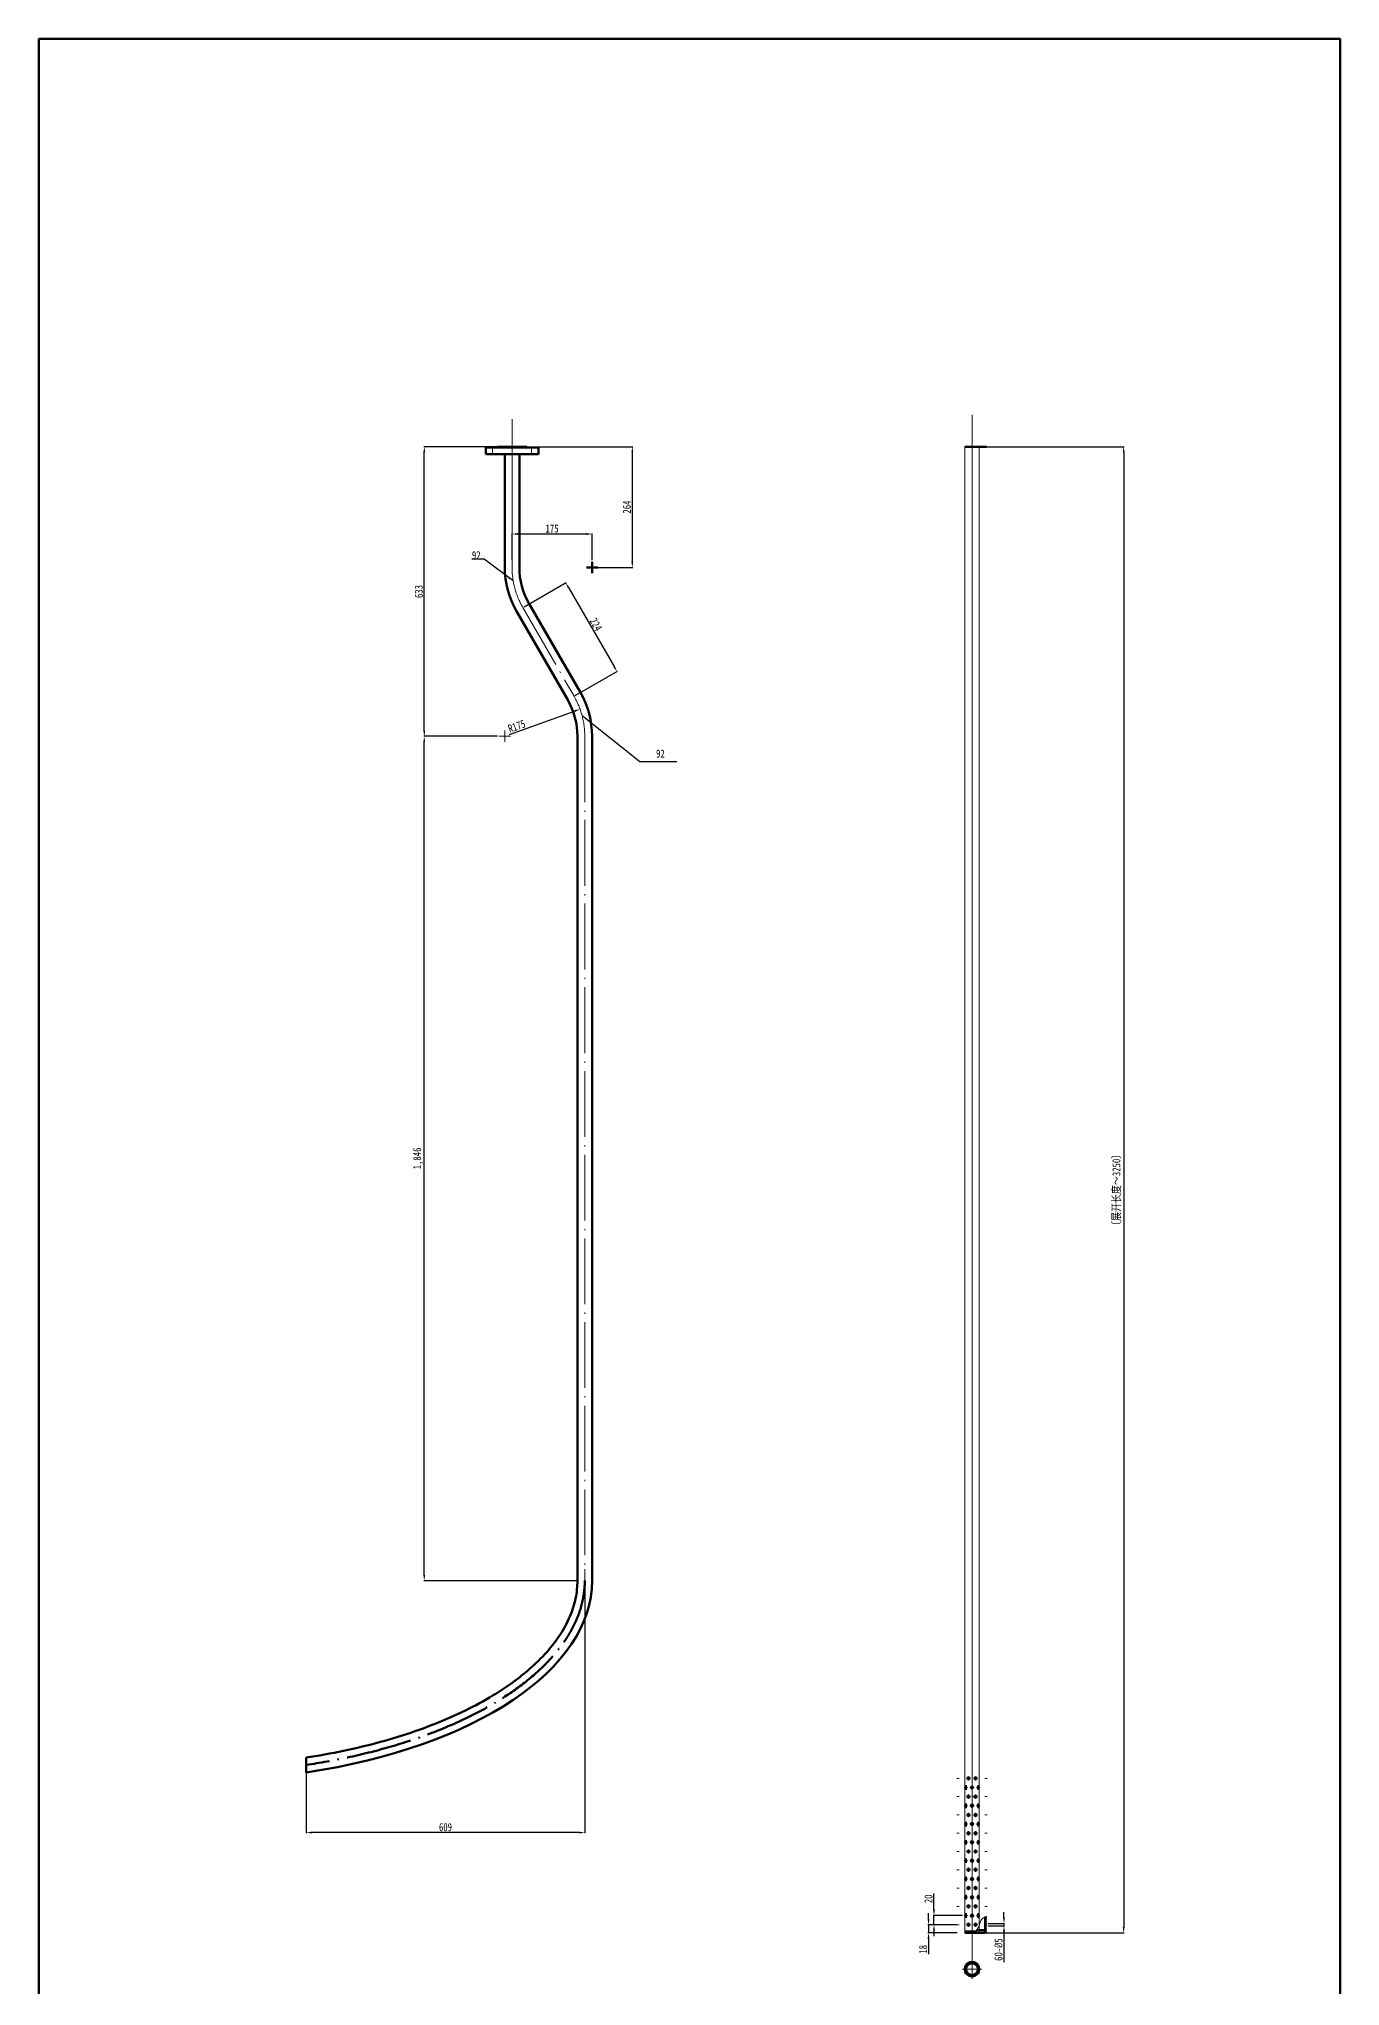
# Model space of a CAD drawing. Extents: x -49005 to 5786, y 3040 to 28144.
# Drawn here: x -25898 to -23053, y 15713 to 19971 of the extents above; entities that cross this region are included whole.
import ezdxf

# ---------------------------------------------------------------- set-up
doc = ezdxf.new("R2010")
doc.units = 0
doc.header["$LTSCALE"] = 6
doc.linetypes.add('ACAD_ISO04W100', pattern=[30.5, 24, -3, 0.5, -3])
doc.layers.get('Defpoints').update_dxf_attribs({"linetype": 'CONTINUOUS'})
for name, color, linetype, lineweight in [('CEN', 6, 'ACAD_ISO04W100', 15), ('CON', 7, 'CONTINUOUS', 70), ('min', 1, 'CONTINUOUS', 18)]:
    doc.layers.add(name, color=color, linetype=linetype, lineweight=lineweight)
doc.layers.add('harch', color=3, linetype='CONTINUOUS')
doc.styles.get("Standard").update_dxf_attribs({"font": 'SIMFANG.TTF', "width": 0.8})
doc.dimstyles.get("Standard").update_dxf_attribs({"dimscale": 5, "dimtxt": 3.5, "dimasz": 2.5, "dimexe": 0.25, "dimexo": 0.625, "dimtad": 1, "dimdec": 0, "dimzin": 1, "dimdsep": 46, "dimlunit": 6, "dimtxsty": 'Standard', "dimcen": 2.5, "dimadec": 0, "dimazin": 0, "dimtfac": 1, "dimtdec": 0, "dimtmove": 0, "dimatfit": 3, "dimfxl": 1, "dimtolj": 1, "dimtzin": 0, "dimarcsym": 0})

# ---------------------------------------------------------------- blocks, each defined once
blk = doc.blocks.new('*D98')
at = {"layer": 'Defpoints', "color": 0, "lineweight": 18}
for p in [(-24714.8, 18505.5), (-24879.4, 18446.2)]:
    blk.add_point(p, dxfattribs=at)
at = {"layer": 'min', "color": 0, "lineweight": -2}
blk.add_line((-24869, 18449.9), (-24726.5, 18501.3), dxfattribs=at)
at = {"layer": 'min', "color": 0, "lineweight": 18}
blk.add_solid([(-24727.2, 18503.2), (-24725.8, 18499.3), (-24714.8, 18505.5)], dxfattribs=at)
at = {"layer": 'min', "color": 0, "lineweight": 18, "insert": (-24853.1, 18468.3), "char_height": 17.5, "attachment_point": 5, "rotation": 19.8031}
blk.add_mtext('\\A1;R175', dxfattribs=at)
blk = doc.blocks.new('*D99')
at = {"layer": 'Defpoints', "color": 0, "lineweight": 18}
for p in [(-24863.4, 18888.5), (-24863.4, 18827.9), (-24688.4, 18827.9)]:
    blk.add_point(p, dxfattribs=at)
at = {"layer": 'min', "color": 0, "lineweight": -2}
for p, q in [((-24863.4, 18831), (-24863.4, 18889.8)), ((-24700.9, 18888.5), (-24850.9, 18888.5)), ((-24688.4, 18831), (-24688.4, 18889.8))]:
    blk.add_line(p, q, dxfattribs=at)
at = {"layer": 'min', "color": 0, "lineweight": 18}
for points in [[(-24850.9, 18890.6), (-24850.9, 18886.4), (-24863.4, 18888.5)], [(-24700.9, 18890.6), (-24700.9, 18886.4), (-24688.4, 18888.5)]]:
    blk.add_solid(points, dxfattribs=at)
at = {"layer": 'min', "color": 0, "lineweight": 18, "insert": (-24775.9, 18900.4), "char_height": 17.5, "attachment_point": 5}
blk.add_mtext('\\A1;175', dxfattribs=at)
blk = doc.blocks.new('*D100')
at = {"layer": 'Defpoints', "color": 0, "lineweight": 18}
for p in [(-24863.4, 19079.4), (-24688.4, 18815.4), (-24600.4, 18815.4)]:
    blk.add_point(p, dxfattribs=at)
at = {"layer": 'min', "color": 0, "lineweight": -2}
for p, q in [((-24860.3, 19079.4), (-24599.1, 19079.4)), ((-24600.4, 19066.9), (-24600.4, 18827.9)), ((-24685.3, 18815.4), (-24599.1, 18815.4))]:
    blk.add_line(p, q, dxfattribs=at)
at = {"layer": 'min', "color": 0, "lineweight": 18}
for points in [[(-24602.5, 19066.9), (-24598.3, 19066.9), (-24600.4, 19079.4)], [(-24602.5, 18827.9), (-24598.3, 18827.9), (-24600.4, 18815.4)]]:
    blk.add_solid(points, dxfattribs=at)
at = {"layer": 'min', "color": 0, "lineweight": 18, "insert": (-24612.2, 18947.4), "char_height": 17.5, "attachment_point": 5, "rotation": 90}
blk.add_mtext('\\A1;264', dxfattribs=at)
blk = doc.blocks.new('*D101')
at = {"layer": 'Defpoints', "color": 0, "lineweight": 18}
for p in [(-25055.3, 19079.4), (-24863.4, 19079.4), (-24891.9, 18446.2)]:
    blk.add_point(p, dxfattribs=at)
at = {"layer": 'min', "color": 0, "lineweight": -2}
for p, q in [((-24866.5, 19079.4), (-25056.6, 19079.4)), ((-25055.3, 18458.7), (-25055.3, 19066.9)), ((-24895, 18446.2), (-25056.6, 18446.2))]:
    blk.add_line(p, q, dxfattribs=at)
at = {"layer": 'min', "color": 0, "lineweight": 18}
for points in [[(-25057.4, 19066.9), (-25053.2, 19066.9), (-25055.3, 19079.4)], [(-25057.4, 18458.7), (-25053.2, 18458.7), (-25055.3, 18446.2)]]:
    blk.add_solid(points, dxfattribs=at)
at = {"layer": 'min', "color": 0, "lineweight": 18, "insert": (-25067.2, 18762.8), "char_height": 17.5, "attachment_point": 5, "rotation": 90}
blk.add_mtext('\\A1;633', dxfattribs=at)
blk = doc.blocks.new('*D102')
at = {"layer": 'Defpoints', "color": 0, "lineweight": 18}
for p in [(-25055.4, 18446.2), (-24895, 18446.2), (-24720.4, 16599.7)]:
    blk.add_point(p, dxfattribs=at)
at = {"layer": 'min', "color": 0, "lineweight": -2}
for p, q in [((-24898.2, 18446.2), (-25056.6, 18446.2)), ((-25055.4, 16612.2), (-25055.4, 18433.7)), ((-24723.5, 16599.7), (-25056.6, 16599.7))]:
    blk.add_line(p, q, dxfattribs=at)
at = {"layer": 'min', "color": 0, "lineweight": 18}
for points in [[(-25057.4, 18433.7), (-25053.3, 18433.7), (-25055.4, 18446.2)], [(-25057.4, 16612.2), (-25053.3, 16612.2), (-25055.4, 16599.7)]]:
    blk.add_solid(points, dxfattribs=at)
at = {"layer": 'min', "color": 0, "lineweight": 18, "insert": (-25068.8, 17523), "char_height": 17.5, "attachment_point": 5, "rotation": 90}
blk.add_mtext('\\A1;1,846', dxfattribs=at)
blk = doc.blocks.new('*D103')
at = {"layer": 'CON', "color": 0, "lineweight": -2}
for p, q in [((-24704.4, 16596.6), (-24704.4, 16047.5)), ((-25313.4, 16193.5), (-25313.4, 16047.5)), ((-24716.9, 16048.8), (-25300.9, 16048.8))]:
    blk.add_line(p, q, dxfattribs=at)
at = {"layer": 'CON', "color": 0, "lineweight": 18}
for points in [[(-25300.9, 16050.9), (-25300.9, 16046.7), (-25313.4, 16048.8)], [(-24716.9, 16050.9), (-24716.9, 16046.7), (-24704.4, 16048.8)]]:
    blk.add_solid(points, dxfattribs=at)
at = {"layer": 'Defpoints', "color": 0, "lineweight": 18}
for p in [(-24704.4, 16599.7), (-25313.4, 16196.7), (-25313.4, 16048.8)]:
    blk.add_point(p, dxfattribs=at)
at = {"layer": 'CON', "color": 0, "lineweight": 90, "insert": (-25008.9, 16060.7), "char_height": 17.5, "attachment_point": 5}
blk.add_mtext('\\A1;609', dxfattribs=at)
blk = doc.blocks.new('*D104')
at = {"layer": 'Defpoints', "color": 0, "lineweight": 18}
for p in [(-24840, 18727.9), (-24634, 18587.9), (-24727.8, 18533.7)]:
    blk.add_point(p, dxfattribs=at)
at = {"layer": 'min', "color": 0, "lineweight": -2}
for p, q in [((-24837.2, 18729.5), (-24745.1, 18782.7)), ((-24739.9, 18771.2), (-24640.3, 18598.7)), ((-24725.1, 18535.3), (-24633, 18588.5))]:
    blk.add_line(p, q, dxfattribs=at)
at = {"layer": 'min', "color": 0, "lineweight": 18}
for points in [[(-24738.1, 18772.3), (-24741.7, 18770.2), (-24746.1, 18782)], [(-24638.5, 18599.7), (-24642.1, 18597.7), (-24634, 18587.9)]]:
    blk.add_solid(points, dxfattribs=at)
at = {"layer": 'min', "color": 0, "lineweight": 18, "insert": (-24679.8, 18690.9), "char_height": 17.5, "attachment_point": 5, "rotation": 300}
blk.add_mtext('\\A1;224', dxfattribs=at)
blk = doc.blocks.new('*D107')
at = {"layer": 'Defpoints', "color": 0, "lineweight": 18}
for p in [(-23825.6, 15849.9), (-23825.6, 15844.9), (-23787.7, 15844.9)]:
    blk.add_point(p, dxfattribs=at)
at = {"layer": 'min', "color": 0, "lineweight": -2}
for p, q in [((-23822.5, 15849.9), (-23786.5, 15849.9)), ((-23822.5, 15844.9), (-23786.5, 15844.9)), ((-23787.7, 15862.4), (-23787.7, 15874.9)), ((-23787.7, 15849.9), (-23787.7, 15844.9)), ((-23787.7, 15832.4), (-23787.7, 15765.8))]:
    blk.add_line(p, q, dxfattribs=at)
at = {"layer": 'min', "color": 0, "lineweight": 18}
for points in [[(-23789.8, 15862.4), (-23785.7, 15862.4), (-23787.7, 15849.9)], [(-23789.8, 15832.4), (-23785.7, 15832.4), (-23787.7, 15844.9)]]:
    blk.add_solid(points, dxfattribs=at)
at = {"layer": 'min', "color": 0, "lineweight": 18, "insert": (-23799.6, 15792.9), "char_height": 17.5, "attachment_point": 5, "rotation": 90}
blk.add_mtext('\\A1;60-{\\Fisocp|c134;%%C}5', dxfattribs=at)
blk = doc.blocks.new('*D108')
at = {"layer": 'Defpoints', "color": 0, "lineweight": 18}
for p in [(-23940.8, 15867.4), (-23891, 15847.4), (-23875.1, 15867.4)]:
    blk.add_point(p, dxfattribs=at)
at = {"layer": 'min', "color": 0, "lineweight": -2}
for p, q in [((-23940.8, 15879.9), (-23940.8, 15915.4)), ((-23878.2, 15867.4), (-23942.1, 15867.4)), ((-23894.1, 15847.4), (-23942.1, 15847.4)), ((-23940.8, 15847.4), (-23940.8, 15867.4)), ((-23940.8, 15834.9), (-23940.8, 15822.4))]:
    blk.add_line(p, q, dxfattribs=at)
at = {"layer": 'min', "color": 0, "lineweight": 18}
for points in [[(-23942.9, 15879.9), (-23938.7, 15879.9), (-23940.8, 15867.4)], [(-23942.9, 15834.9), (-23938.7, 15834.9), (-23940.8, 15847.4)]]:
    blk.add_solid(points, dxfattribs=at)
at = {"layer": 'min', "color": 0, "lineweight": 18, "insert": (-23952.7, 15903.9), "char_height": 17.5, "attachment_point": 5, "rotation": 90}
blk.add_mtext('\\A1;20', dxfattribs=at)
blk = doc.blocks.new('*D109')
at = {"layer": 'Defpoints', "color": 0, "lineweight": 18}
for p in [(-23952.7, 15847.4), (-23888.2, 15847.4), (-23886.6, 15829.4)]:
    blk.add_point(p, dxfattribs=at)
at = {"layer": 'min', "color": 0, "lineweight": -2}
for p, q in [((-23891.4, 15847.4), (-23953.9, 15847.4)), ((-23952.7, 15859.9), (-23952.7, 15872.4)), ((-23952.7, 15847.4), (-23952.7, 15829.4)), ((-23889.8, 15829.4), (-23953.9, 15829.4)), ((-23952.7, 15816.9), (-23952.7, 15782.6))]:
    blk.add_line(p, q, dxfattribs=at)
at = {"layer": 'min', "color": 0, "lineweight": 18}
for points in [[(-23954.8, 15859.9), (-23950.6, 15859.9), (-23952.7, 15847.4)], [(-23954.8, 15816.9), (-23950.6, 15816.9), (-23952.7, 15829.4)]]:
    blk.add_solid(points, dxfattribs=at)
at = {"layer": 'min', "color": 0, "lineweight": 18, "insert": (-23964.6, 15793.5), "char_height": 17.5, "attachment_point": 5, "rotation": 90}
blk.add_mtext('\\A1;18', dxfattribs=at)
blk = doc.blocks.new('*D110')
at = {"layer": 'Defpoints', "color": 0, "lineweight": 18}
for p in [(-23857.6, 19079.4), (-23857.6, 15829.4), (-23526, 15829.4)]:
    blk.add_point(p, dxfattribs=at)
at = {"layer": 'min', "color": 0, "lineweight": -2}
for p, q in [((-23854.5, 19079.4), (-23524.7, 19079.4)), ((-23526, 19066.9), (-23526, 15841.9)), ((-23854.5, 15829.4), (-23524.7, 15829.4))]:
    blk.add_line(p, q, dxfattribs=at)
at = {"layer": 'min', "color": 0, "lineweight": 18}
for points in [[(-23528.1, 19066.9), (-23523.9, 19066.9), (-23526, 19079.4)], [(-23528.1, 15841.9), (-23523.9, 15841.9), (-23526, 15829.4)]]:
    blk.add_solid(points, dxfattribs=at)
at = {"layer": 'min', "color": 0, "lineweight": 18, "insert": (-23540.8, 17454.4), "char_height": 17.5, "attachment_point": 5, "rotation": 90}
blk.add_mtext('\\A1;〔展开长度～3250〕', dxfattribs=at)

msp = doc.modelspace()

# ---------------------------------------------------------------- hatches: boundary and pattern name
at = {"layer": 'CON', "lineweight": 90}
msp.add_hatch(color=256, dxfattribs=at).paths.add_polyline_path([(-23828.63, 15832.44), (-23828.63, 15829.44), (-23825.63, 15832.44)])
at = {"layer": 'harch', "lineweight": 18}
h = msp.add_hatch(dxfattribs=at)
h.set_pattern_fill('ANSI31', color=256, scale=0.5, style=0)
h.set_pattern_definition([(45, (-30725.5892, 3344.6162), (-1.12253202, 1.12253202), [])])
edge = h.paths.add_edge_path()
edge.add_line((-23828.63, 15849.94), (-23825.63, 15849.94))
edge.add_line((-23825.63, 15849.94), (-23825.63, 15865.84))
edge.add_spline(control_points=[(-23825.63, 15865.84), (-23826.66, 15865.4), (-23827.66, 15864.96), (-23828.63, 15864.51)], knot_values=[18.252341, 18.252341, 18.252341, 18.252341, 21.3795889, 21.3795889, 21.3795889, 21.3795889], degree=3, periodic=0)
edge.add_line((-23828.63, 15864.51), (-23828.63, 15849.94))
h.paths.add_polyline_path([(-23828.63, 15832.44), (-23825.63, 15832.44), (-23825.63, 15844.94), (-23828.63, 15844.94)])

# ---------------------------------------------------------------- linework, layer by layer
at = {"layer": 'CEN'}
for p, q in [((-24863.4, 19139.45), (-24863.4, 18815.39)), ((-24905.9, 19079.27), (-24905.9, 19063.62)), ((-24863.4, 19101.54), (-24863.4, 18928.89)), ((-24820.9, 19079.27), (-24820.9, 19063.62)), ((-24839.96, 18727.89), (-24727.85, 18533.71)), ((-24704.4, 18446.21), (-24704.4, 16624.75)), ((-24704.4, 16599.75), (-24704.4, 16624.75)), ((-23857.63, 15729.17), (-23857.63, 15771.17)), ((-23857.63, 15760.96), (-23857.63, 15769.4)), ((-23878.63, 15750.17), (-23836.63, 15750.17)), ((-23868.42, 15750.17), (-23876.86, 15750.17)), ((-23866.98, 15744.78), (-23874.29, 15740.56)), ((-23866.98, 15744.78), (-23874.29, 15740.56)), ((-23857.63, 15739.39), (-23857.63, 15730.95)), ((-23848.29, 15744.78), (-23840.98, 15740.56)), ((-23848.29, 15744.78), (-23840.98, 15740.56))]:
    msp.add_line(p, q, dxfattribs=at)
at = {"layer": 'CEN', "linetype": 'ByBlock', "lineweight": 18}
msp.add_line((-23857.63, 19149.23), (-23857.63, 15771.17), dxfattribs=at)
at = {"layer": 'CEN', "lineweight": 18}
for p, q in [((-23885.54, 16167.44), (-23890.96, 16167.44)), ((-23885.54, 16167.44), (-23890.96, 16167.44)), ((-23885.54, 16167.44), (-23890.96, 16167.44)), ((-23867.57, 16147.44), (-23875.07, 16147.44)), ((-23862.58, 16167.44), (-23869.04, 16167.44)), ((-23862.58, 16167.44), (-23869.04, 16167.44)), ((-23862.58, 16167.44), (-23869.04, 16167.44)), ((-23865.63, 16163.81), (-23865.63, 16171.08)), ((-23865.63, 16163.81), (-23865.63, 16171.08)), ((-23865.63, 16163.81), (-23865.63, 16171.08)), ((-23861.38, 16147.44), (-23853.88, 16147.44)), ((-23852.68, 16167.44), (-23846.23, 16167.44)), ((-23852.68, 16167.44), (-23846.23, 16167.44)), ((-23852.68, 16167.44), (-23846.23, 16167.44)), ((-23849.63, 16163.81), (-23849.63, 16171.08)), ((-23849.63, 16163.81), (-23849.63, 16171.08)), ((-23849.63, 16163.81), (-23849.63, 16171.08)), ((-23847.7, 16147.44), (-23840.2, 16147.44)), ((-23829.73, 16167.44), (-23824.31, 16167.44)), ((-23829.73, 16167.44), (-23824.31, 16167.44)), ((-23829.73, 16167.44), (-23824.31, 16167.44)), ((-23885.54, 16127.44), (-23890.96, 16127.44)), ((-23885.54, 16127.44), (-23890.96, 16127.44)), ((-23885.54, 16127.44), (-23890.96, 16127.44)), ((-23867.57, 16107.44), (-23875.07, 16107.44)), ((-23862.58, 16127.44), (-23869.04, 16127.44)), ((-23862.58, 16127.44), (-23869.04, 16127.44)), ((-23862.58, 16127.44), (-23869.04, 16127.44)), ((-23865.63, 16123.81), (-23865.63, 16131.08)), ((-23865.63, 16123.81), (-23865.63, 16131.08)), ((-23865.63, 16123.81), (-23865.63, 16131.08)), ((-23861.38, 16107.44), (-23853.88, 16107.44)), ((-23852.68, 16127.44), (-23846.23, 16127.44)), ((-23852.68, 16127.44), (-23846.23, 16127.44)), ((-23852.68, 16127.44), (-23846.23, 16127.44)), ((-23849.63, 16123.81), (-23849.63, 16131.08)), ((-23849.63, 16123.81), (-23849.63, 16131.08)), ((-23849.63, 16123.81), (-23849.63, 16131.08)), ((-23847.7, 16107.44), (-23840.2, 16107.44)), ((-23829.73, 16127.44), (-23824.31, 16127.44)), ((-23829.73, 16127.44), (-23824.31, 16127.44)), ((-23829.73, 16127.44), (-23824.31, 16127.44)), ((-23885.54, 16087.44), (-23890.96, 16087.44)), ((-23885.54, 16087.44), (-23890.96, 16087.44)), ((-23885.54, 16087.44), (-23890.96, 16087.44)), ((-23867.57, 16067.44), (-23875.07, 16067.44)), ((-23862.58, 16087.44), (-23869.04, 16087.44)), ((-23862.58, 16087.44), (-23869.04, 16087.44)), ((-23862.58, 16087.44), (-23869.04, 16087.44)), ((-23865.63, 16083.81), (-23865.63, 16091.08)), ((-23865.63, 16083.81), (-23865.63, 16091.08)), ((-23865.63, 16083.81), (-23865.63, 16091.08)), ((-23861.38, 16067.44), (-23853.88, 16067.44)), ((-23852.68, 16087.44), (-23846.23, 16087.44)), ((-23852.68, 16087.44), (-23846.23, 16087.44)), ((-23852.68, 16087.44), (-23846.23, 16087.44)), ((-23849.63, 16083.81), (-23849.63, 16091.08)), ((-23849.63, 16083.81), (-23849.63, 16091.08)), ((-23849.63, 16083.81), (-23849.63, 16091.08)), ((-23847.7, 16067.44), (-23840.2, 16067.44)), ((-23829.73, 16087.44), (-23824.31, 16087.44)), ((-23829.73, 16087.44), (-23824.31, 16087.44)), ((-23829.73, 16087.44), (-23824.31, 16087.44)), ((-23885.54, 16047.44), (-23890.96, 16047.44)), ((-23885.54, 16047.44), (-23890.96, 16047.44)), ((-23867.57, 16027.44), (-23875.07, 16027.44)), ((-23862.58, 16047.44), (-23869.04, 16047.44)), ((-23862.58, 16047.44), (-23869.04, 16047.44)), ((-23865.63, 16043.81), (-23865.63, 16051.08)), ((-23865.63, 16043.81), (-23865.63, 16051.08)), ((-23865.63, 16003.81), (-23865.63, 16011.08)), ((-23865.63, 16003.81), (-23865.63, 16011.08)), ((-23861.38, 16027.44), (-23853.88, 16027.44)), ((-23852.68, 16047.44), (-23846.23, 16047.44)), ((-23852.68, 16047.44), (-23846.23, 16047.44)), ((-23849.63, 16043.81), (-23849.63, 16051.08)), ((-23849.63, 16043.81), (-23849.63, 16051.08)), ((-23849.63, 16003.81), (-23849.63, 16011.08)), ((-23849.63, 16003.81), (-23849.63, 16011.08)), ((-23847.7, 16027.44), (-23840.2, 16027.44)), ((-23829.73, 16047.44), (-23824.31, 16047.44)), ((-23829.73, 16047.44), (-23824.31, 16047.44)), ((-23885.54, 16007.44), (-23890.96, 16007.44)), ((-23885.54, 16007.44), (-23890.96, 16007.44)), ((-23885.54, 15967.44), (-23890.96, 15967.44)), ((-23885.54, 15967.44), (-23890.96, 15967.44)), ((-23885.54, 15967.44), (-23890.96, 15967.44)), ((-23867.57, 15987.44), (-23875.07, 15987.44)), ((-23862.58, 16007.44), (-23869.04, 16007.44)), ((-23862.58, 16007.44), (-23869.04, 16007.44)), ((-23862.58, 15967.44), (-23869.04, 15967.44)), ((-23862.58, 15967.44), (-23869.04, 15967.44)), ((-23862.58, 15967.44), (-23869.04, 15967.44)), ((-23865.63, 15963.81), (-23865.63, 15971.08)), ((-23865.63, 15963.81), (-23865.63, 15971.08)), ((-23865.63, 15963.81), (-23865.63, 15971.08)), ((-23861.38, 15987.44), (-23853.88, 15987.44)), ((-23852.68, 16007.44), (-23846.23, 16007.44)), ((-23852.68, 16007.44), (-23846.23, 16007.44)), ((-23852.68, 15967.44), (-23846.23, 15967.44)), ((-23852.68, 15967.44), (-23846.23, 15967.44)), ((-23852.68, 15967.44), (-23846.23, 15967.44)), ((-23849.63, 15963.81), (-23849.63, 15971.08)), ((-23849.63, 15963.81), (-23849.63, 15971.08)), ((-23849.63, 15963.81), (-23849.63, 15971.08)), ((-23847.7, 15987.44), (-23840.2, 15987.44)), ((-23829.73, 16007.44), (-23824.31, 16007.44)), ((-23829.73, 16007.44), (-23824.31, 16007.44)), ((-23829.73, 15967.44), (-23824.31, 15967.44)), ((-23829.73, 15967.44), (-23824.31, 15967.44)), ((-23829.73, 15967.44), (-23824.31, 15967.44)), ((-23885.54, 15927.44), (-23890.96, 15927.44)), ((-23885.54, 15927.44), (-23890.96, 15927.44)), ((-23867.57, 15947.44), (-23875.07, 15947.44)), ((-23862.58, 15927.44), (-23869.04, 15927.44)), ((-23862.58, 15927.44), (-23869.04, 15927.44)), ((-23865.63, 15923.81), (-23865.63, 15931.08)), ((-23865.63, 15923.81), (-23865.63, 15931.08)), ((-23861.38, 15947.44), (-23853.88, 15947.44)), ((-23852.68, 15927.44), (-23846.23, 15927.44)), ((-23852.68, 15927.44), (-23846.23, 15927.44)), ((-23849.63, 15923.81), (-23849.63, 15931.08)), ((-23849.63, 15923.81), (-23849.63, 15931.08)), ((-23847.7, 15947.44), (-23840.2, 15947.44)), ((-23829.73, 15927.44), (-23824.31, 15927.44)), ((-23829.73, 15927.44), (-23824.31, 15927.44)), ((-23885.54, 15887.44), (-23890.96, 15887.44)), ((-23867.57, 15907.44), (-23875.07, 15907.44)), ((-23862.58, 15887.44), (-23869.04, 15887.44)), ((-23865.63, 15883.81), (-23865.63, 15891.08)), ((-23861.38, 15907.44), (-23853.88, 15907.44)), ((-23852.68, 15887.44), (-23846.23, 15887.44)), ((-23849.63, 15883.81), (-23849.63, 15891.08)), ((-23847.7, 15907.44), (-23840.2, 15907.44)), ((-23829.73, 15887.44), (-23824.31, 15887.44)), ((-23885.54, 15847.44), (-23890.96, 15847.44)), ((-23867.57, 15867.44), (-23875.07, 15867.44)), ((-23862.58, 15847.44), (-23869.04, 15847.44)), ((-23865.63, 15843.81), (-23865.63, 15851.08)), ((-23861.38, 15867.44), (-23853.88, 15867.44)), ((-23852.68, 15847.44), (-23846.23, 15847.44)), ((-23849.63, 15843.81), (-23849.63, 15851.08)), ((-23847.7, 15867.44), (-23840.2, 15867.44)), ((-23829.73, 15847.44), (-23824.31, 15847.44))]:
    msp.add_line(p, q, dxfattribs=at)
at = {"layer": 'CEN', "lineweight": 90}
for p, q in [((-23871.49, 16142.44), (-23871.49, 16152.44)), ((-23843.78, 16142.44), (-23843.78, 16152.44)), ((-23871.49, 16102.44), (-23871.49, 16112.44)), ((-23843.78, 16102.44), (-23843.78, 16112.44)), ((-23871.49, 16062.44), (-23871.49, 16072.44)), ((-23843.78, 16062.44), (-23843.78, 16072.44)), ((-23871.49, 16022.44), (-23871.49, 16032.44)), ((-23843.78, 16022.44), (-23843.78, 16032.44)), ((-23871.49, 15982.44), (-23871.49, 15992.44)), ((-23843.78, 15982.44), (-23843.78, 15992.44)), ((-23871.49, 15942.44), (-23871.49, 15952.44)), ((-23843.78, 15942.44), (-23843.78, 15952.44)), ((-23871.49, 15902.44), (-23871.49, 15912.44)), ((-23843.78, 15902.44), (-23843.78, 15912.44)), ((-23871.49, 15862.44), (-23871.49, 15872.44)), ((-23843.78, 15862.44), (-23843.78, 15872.44))]:
    msp.add_line(p, q, dxfattribs=at)
at = {"layer": 'CEN'}
for centre, start, end in [((-24688.4, 18815.39), 180, 210), ((-24879.4, 18446.21), 0, 30)]:
    msp.add_arc(centre, 175, start, end, dxfattribs=at)
at = {"layer": 'CEN', "lineweight": 90}
msp.add_open_spline([(-24704.4, 16599.75), (-24704.4, 16583.97), (-24706.24, 16568.19), (-24713.63, 16536.7), (-24719.17, 16520.99), (-24734.01, 16489.81), (-24743.29, 16474.33), (-24765.57, 16443.83), (-24778.56, 16428.82), (-24808.12, 16399.5), (-24824.68, 16385.21), (-24861.17, 16357.58), (-24881.09, 16344.26), (-24924.03, 16318.79), (-24947.04, 16306.65), (-24995.83, 16283.76), (-25021.61, 16273.01), (-25075.56, 16253.05), (-25103.73, 16243.85), (-25162.09, 16227.14), (-25192.27, 16219.63), (-25252.64, 16206.74), (-25282.76, 16201.28), (-25313.4, 16196.66)], degree=3, knots=[3.1415927, 3.1415927, 3.1415927, 3.1415927, 3.2583292, 3.2583292, 3.3750657, 3.3750657, 3.4918023, 3.4918023, 3.6085388, 3.6085388, 3.7252753, 3.7252753, 3.8420119, 3.8420119, 3.9587484, 3.9587484, 4.075485, 4.075485, 4.1922215, 4.1922215, 4.308958, 4.308958, 4.4197941, 4.4197941, 4.4197941, 4.4197941], dxfattribs=at)
at = {"layer": 'CON'}
for p, q in [((-24920.9, 19077.44), (-24920.9, 19063.44)), ((-24805.9, 19077.44), (-24920.9, 19077.44)), ((-24895.9, 19079.44), (-24897.9, 19077.44)), ((-24830.9, 19079.44), (-24895.9, 19079.44)), ((-24830.9, 19079.44), (-24828.9, 19077.44)), ((-24805.9, 19077.44), (-24805.9, 19063.44)), ((-24805.9, 19063.44), (-24920.9, 19063.44)), ((-24879.4, 19063.44), (-24879.4, 18815.39)), ((-24847.4, 19063.44), (-24847.4, 18815.39)), ((-24826.1, 18735.89), (-24713.99, 18541.71)), ((-24853.81, 18719.89), (-24741.7, 18525.71)), ((-24720.4, 18446.21), (-24720.4, 16624.75)), ((-24688.4, 18446.21), (-24688.4, 16624.75)), ((-24720.4, 16599.75), (-24720.4, 16624.75)), ((-24688.4, 16599.75), (-24688.4, 16624.75))]:
    msp.add_line(p, q, dxfattribs=at)
at = {"layer": 'CON', "lineweight": 90}
for p, q in [((-23873.63, 19079.44), (-23825.63, 19079.44)), ((-25313.4, 16212.84), (-25313.4, 16180.48)), ((-23828.63, 15864.51), (-23828.63, 15829.44)), ((-23828.63, 15849.94), (-23825.63, 15849.94)), ((-23828.63, 15844.94), (-23825.63, 15844.94)), ((-23873.63, 15832.44), (-23849.45, 15832.44)), ((-23873.63, 15832.44), (-23870.63, 15829.44)), ((-23873.63, 15829.44), (-23828.63, 15829.44)), ((-23847.51, 15835.44), (-23828.63, 15835.44)), ((-23825.63, 15832.44), (-23828.63, 15829.44)), ((-23828.63, 15832.44), (-23825.63, 15832.44)), ((-23869.93, 15745.96), (-23872.57, 15744.44)), ((-23869.93, 15745.96), (-23872.57, 15744.44)), ((-23867.43, 15741.63), (-23870.07, 15740.11)), ((-23867.43, 15741.63), (-23870.07, 15740.11)), ((-23860.13, 15737.42), (-23860.13, 15734.37)), ((-23855.13, 15737.42), (-23855.13, 15734.37)), ((-23847.84, 15741.63), (-23845.2, 15740.11)), ((-23847.84, 15741.63), (-23845.2, 15740.11)), ((-23845.34, 15745.96), (-23842.7, 15744.44)), ((-23845.34, 15745.96), (-23842.7, 15744.44))]:
    msp.add_line(p, q, dxfattribs=at)
at = {"layer": 'CON', "linetype": 'ByBlock', "lineweight": 18}
for p, q in [((-23873.63, 19079.44), (-23873.63, 15829.44)), ((-23841.63, 19079.44), (-23841.63, 15829.44))]:
    msp.add_line(p, q, dxfattribs=at)
at = {"layer": 'CON', "lineweight": 18}
msp.add_line((-23852.68, 16127.44), (-23857.63, 16127.44), dxfattribs=at)
at = {"layer": 'CON', "lineweight": 90}
for centre, radius in [((-23857.63, 16147.44), 2.5), ((-23857.63, 16107.44), 2.5), ((-23857.63, 16067.44), 2.5), ((-23857.63, 16027.44), 2.5), ((-23857.63, 15987.44), 2.5), ((-23857.63, 15947.44), 2.5), ((-23857.63, 15907.44), 2.5), ((-23857.63, 15867.44), 2.5), ((-23857.63, 15750.17), 16), ((-23857.63, 15750.17), 13)]:
    msp.add_circle(centre, radius, dxfattribs=at)
at = {"layer": 'CON'}
for centre, radius, start, end in [((-24688.4, 18815.39), 191, 180, 210), ((-24688.4, 18815.39), 159, 180, 210), ((-24879.4, 18446.21), 159, 0, 30), ((-24879.4, 18446.21), 191, 0, 30)]:
    msp.add_arc(centre, radius, start, end, dxfattribs=at)
at = {"layer": 'CON', "extrusion": (0, 0, -1)}
msp.add_ellipse((-25563.4, 16599.75), major_axis=(-875, 0), ratio=0.5, start_param=3.1415927, end_param=4.4226373, dxfattribs=at)
at = {"layer": 'CON', "lineweight": 90, "extrusion": (0, 0, -1)}
for centre, major_axis, ratio in [((-23871.32, 16147.44), (0, -2.51), 0.4988454), ((-23865.54, 16167.44), (0, 2.5), 0.8653573), ((-23865.54, 16167.44), (0, 2.5), 0.8653573), ((-23865.54, 16167.44), (0, 2.5), 0.8653573), ((-23871.32, 16107.44), (0, -2.51), 0.4988454), ((-23865.54, 16127.44), (0, 2.5), 0.8653573), ((-23865.54, 16127.44), (0, 2.5), 0.8653573), ((-23865.54, 16127.44), (0, 2.5), 0.8653573), ((-23871.32, 16067.44), (0, -2.51), 0.4988454), ((-23865.54, 16087.44), (0, 2.5), 0.8653573), ((-23865.54, 16087.44), (0, 2.5), 0.8653573), ((-23865.54, 16087.44), (0, 2.5), 0.8653573), ((-23871.32, 16027.44), (0, -2.51), 0.4988454), ((-23865.54, 16047.44), (0, 2.5), 0.8653573), ((-23865.54, 16047.44), (0, 2.5), 0.8653573), ((-23865.54, 16007.44), (0, 2.5), 0.8653573), ((-23865.54, 16007.44), (0, 2.5), 0.8653573), ((-23871.32, 15987.44), (0, -2.51), 0.4988454), ((-23865.54, 15967.44), (0, 2.5), 0.8653573), ((-23865.54, 15967.44), (0, 2.5), 0.8653573), ((-23865.54, 15967.44), (0, 2.5), 0.8653573), ((-23871.32, 15947.44), (0, -2.51), 0.4988454), ((-23865.54, 15927.44), (0, 2.5), 0.8653573), ((-23865.54, 15927.44), (0, 2.5), 0.8653573), ((-23871.32, 15907.44), (0, -2.51), 0.4988454), ((-23865.54, 15887.44), (0, 2.5), 0.8653573), ((-23871.32, 15867.44), (0, -2.51), 0.4988454), ((-23865.54, 15847.44), (0, 2.5), 0.8653573)]:
    msp.add_ellipse(centre, major_axis=major_axis, ratio=ratio, dxfattribs=at)
for centre in [(-23864.01, 16167.44), (-23864.01, 16167.44), (-23864.01, 16167.44), (-23864.01, 16127.44), (-23864.01, 16127.44), (-23864.01, 16127.44), (-23864.01, 16087.44), (-23864.01, 16087.44), (-23864.01, 16087.44), (-23864.01, 16047.44), (-23864.01, 16047.44), (-23864.01, 16007.44), (-23864.01, 16007.44), (-23864.01, 15967.44), (-23864.01, 15967.44), (-23864.01, 15967.44), (-23864.01, 15927.44), (-23864.01, 15927.44), (-23864.01, 15887.44), (-23864.01, 15847.44)]:
    msp.add_ellipse(centre, major_axis=(0, 2.5), ratio=0.8653573, start_param=3.5010184, end_param=5.9237595, dxfattribs=at)
at = {"layer": 'CON', "lineweight": 90}
for centre, major_axis, ratio in [((-23849.73, 16167.44), (0, 2.5), 0.8653573), ((-23849.73, 16167.44), (0, 2.5), 0.8653573), ((-23849.73, 16167.44), (0, 2.5), 0.8653573), ((-23843.95, 16147.44), (0, -2.51), 0.4988454), ((-23849.73, 16127.44), (0, 2.5), 0.8653573), ((-23849.73, 16127.44), (0, 2.5), 0.8653573), ((-23849.73, 16127.44), (0, 2.5), 0.8653573), ((-23843.95, 16107.44), (0, -2.51), 0.4988454), ((-23849.73, 16087.44), (0, 2.5), 0.8653573), ((-23849.73, 16087.44), (0, 2.5), 0.8653573), ((-23849.73, 16087.44), (0, 2.5), 0.8653573), ((-23843.95, 16067.44), (0, -2.51), 0.4988454), ((-23849.73, 16047.44), (0, 2.5), 0.8653573), ((-23849.73, 16047.44), (0, 2.5), 0.8653573), ((-23849.73, 16007.44), (0, 2.5), 0.8653573), ((-23849.73, 16007.44), (0, 2.5), 0.8653573), ((-23843.95, 16027.44), (0, -2.51), 0.4988454), ((-23849.73, 15967.44), (0, 2.5), 0.8653573), ((-23849.73, 15967.44), (0, 2.5), 0.8653573), ((-23849.73, 15967.44), (0, 2.5), 0.8653573), ((-23843.95, 15987.44), (0, -2.51), 0.4988454), ((-23849.73, 15927.44), (0, 2.5), 0.8653573), ((-23849.73, 15927.44), (0, 2.5), 0.8653573), ((-23843.95, 15947.44), (0, -2.51), 0.4988454), ((-23849.73, 15887.44), (0, 2.5), 0.8653573), ((-23843.95, 15907.44), (0, -2.51), 0.4988454), ((-23849.73, 15847.44), (0, 2.5), 0.8653573), ((-23843.95, 15867.44), (0, -2.51), 0.4988454)]:
    msp.add_ellipse(centre, major_axis=major_axis, ratio=ratio, dxfattribs=at)
for centre in [(-23851.26, 16167.44), (-23851.26, 16167.44), (-23851.26, 16167.44), (-23851.26, 16127.44), (-23851.26, 16127.44), (-23851.26, 16127.44), (-23851.26, 16087.44), (-23851.26, 16087.44), (-23851.26, 16087.44), (-23851.26, 16047.44), (-23851.26, 16047.44), (-23851.26, 16007.44), (-23851.26, 16007.44), (-23851.26, 15967.44), (-23851.26, 15967.44), (-23851.26, 15967.44), (-23851.26, 15927.44), (-23851.26, 15927.44), (-23851.26, 15887.44), (-23851.26, 15847.44)]:
    msp.add_ellipse(centre, major_axis=(0, 2.5), ratio=0.8653573, start_param=3.5010184, end_param=5.9237595, dxfattribs=at)
msp.add_open_spline([(-24720.4, 16599.75), (-24720.4, 16586.76), (-24721.75, 16573.76), (-24727.21, 16547.72), (-24731.31, 16534.66), (-24742.38, 16508.52), (-24749.35, 16495.44), (-24766.21, 16469.4), (-24776.1, 16456.44), (-24798.79, 16430.85), (-24811.59, 16418.22), (-24840, 16393.51), (-24855.61, 16381.43), (-24889.46, 16358.02), (-24907.71, 16346.68), (-24946.65, 16324.94), (-24967.34, 16314.54), (-25010.92, 16294.8), (-25033.8, 16285.47), (-25081.5, 16268.01), (-25106.32, 16259.89), (-25157.59, 16244.96), (-25184.05, 16238.15), (-25238.3, 16225.93), (-25266.1, 16220.53), (-25300.71, 16214.82), (-25307.05, 16213.81), (-25313.4, 16212.84)], degree=3, knots=[3.1415927, 3.1415927, 3.1415927, 3.1415927, 3.2459301, 3.2459301, 3.3502675, 3.3502675, 3.4546049, 3.4546049, 3.5589423, 3.5589423, 3.6632797, 3.6632797, 3.7676171, 3.7676171, 3.8719545, 3.8719545, 3.9762919, 3.9762919, 4.0806293, 4.0806293, 4.1849667, 4.1849667, 4.2893041, 4.2893041, 4.3936415, 4.3936415, 4.4168899, 4.4168899, 4.4168899, 4.4168899], dxfattribs=at)
at = {"layer": 'min', "lineweight": 90}
for p, q in [((-24688.4, 18802.89), (-24688.4, 18827.89)), ((-24700.9, 18815.39), (-24675.9, 18815.39))]:
    msp.add_line(p, q, dxfattribs=at)
at = {"layer": 'min', "lineweight": 18}
for p, q in [((-24891.9, 18446.21), (-24866.9, 18446.21)), ((-24879.4, 18433.71), (-24879.4, 18458.71))]:
    msp.add_line(p, q, dxfattribs=at)
at = {"layer": 'min', "lineweight": 70}
msp.add_lwpolyline([(-25897.86, 14565.39), (-23052.87, 14565.39), (-23052.87, 19971.11), (-25897.86, 19971.11)], close=True, dxfattribs=at)
at = {"layer": 'min', "linetype": 'ByBlock', "lineweight": 18}
msp.add_open_spline([(-23825.63, 15865.84), (-23829.54, 15864.16), (-23839.33, 15859.67), (-23840.1, 15846.61), (-23848.6, 15833.67), (-23851.46, 15829.44)], degree=3, knots=[18.252341, 18.252341, 18.252341, 18.252341, 30.2117067, 50.0091822, 60.0553821, 60.0553821, 60.0553821, 60.0553821], dxfattribs=at)

# ---------------------------------------------------------------- texts
at = {"layer": 'min', "lineweight": 18, "width": 0.8}
for p in [(-24951.17, 18833.42), (-24548.47, 18399.51)]:
    msp.add_text('92', height=17.5, dxfattribs=at).set_placement(p)

# ---------------------------------------------------------------- dimensions: what is measured, and where the dimension line sits
at = {"layer": 'CON', "lineweight": 90}
dim = msp.add_linear_dim(base=(-25313.4, 16048.79), p1=(-24704.4, 16599.75), p2=(-25313.4, 16196.66), dimstyle='Standard', dxfattribs=at)
dim.commit()
dim.dimension.update_dxf_attribs({"geometry": '*D103', "text_midpoint": (-25008.9, 16060.67)})
at = {"layer": 'min', "lineweight": 18}
for base, p1, p2, picture, middle in [((-25055.33, 19079.44), (-24891.9, 18446.21), (-24863.4, 19079.44), '*D101', (-25067.21, 18762.83)), ((-24600.37, 18815.39), (-24863.4, 19079.44), (-24688.4, 18815.39), '*D100', (-24612.24, 18947.42)), ((-25055.37, 18446.21), (-24720.4, 16599.75), (-24895.03, 18446.21), '*D102', (-25068.75, 17522.98)), ((-23940.82, 15867.44), (-23890.96, 15847.44), (-23875.07, 15867.44), '*D108', (-23952.7, 15903.93))]:
    dim = msp.add_linear_dim(base=base, p1=p1, p2=p2, angle=90, dimstyle='Standard', dxfattribs=at)
    dim.commit()
    dim.dimension.update_dxf_attribs({"geometry": picture, "text_midpoint": middle})
for base, p1, p2, text, picture, middle in [((-23525.97, 15829.44), (-23857.63, 19079.44), (-23857.63, 15829.44), '〔展开长度～3250〕', '*D110', (-23540.83, 17454.44)), ((-23787.74, 15844.94), (-23825.63, 15849.94), (-23825.63, 15844.94), '60-{\\Fisocp|c134;%%C}5', '*D107', (-23799.62, 15792.89))]:
    dim = msp.add_linear_dim(base=base, p1=p1, p2=p2, angle=90, text=text, dimstyle='Standard', dxfattribs=at)
    dim.commit()
    dim.dimension.update_dxf_attribs({"geometry": picture, "text_midpoint": middle})
dim = msp.add_linear_dim(base=(-24863.4, 18888.51), p1=(-24688.4, 18827.89), p2=(-24863.4, 18827.89), dimstyle='Standard', dxfattribs=at)
dim.commit()
dim.dimension.update_dxf_attribs({"geometry": '*D99', "text_midpoint": (-24775.9, 18900.38)})
dim = msp.add_aligned_dim(p1=(-24839.96, 18727.89), p2=(-24727.85, 18533.71), distance=108.32, dimstyle='Standard', dxfattribs=at)
dim.commit()
dim.dimension.update_dxf_attribs({"geometry": '*D104', "text_midpoint": (-24679.81, 18690.9)})
dim = msp.add_radius_dim(center=(-24879.4, 18446.21), mpoint=(-24714.75, 18505.5), dimstyle='Standard', dxfattribs=at)
dim.commit()
dim.dimension.update_dxf_attribs({"geometry": '*D98', "text_midpoint": (-24849.1, 18457.12), "dimtype": 164})
dim = msp.add_linear_dim(base=(-23952.7, 15847.44), p1=(-23886.63, 15829.44), p2=(-23888.25, 15847.44), angle=90, dimstyle='Standard', dxfattribs=at)
dim.commit()
dim.dimension.update_dxf_attribs({"geometry": '*D109', "text_midpoint": (-23952.7, 15793.52), "dimtype": 160})

# ---------------------------------------------------------------- leaders
for points in [[(-24860.96, 18786.28), (-24924.24, 18833.42), (-24951.17, 18833.42)], [(-24710.36, 18491.5), (-24584.04, 18391.13), (-24503.24, 18391.13)]]:
    msp.add_leader(points, dimstyle='Standard', override={"dimgap": 0.625, "dimtad": 0}, dxfattribs=at)

doc.saveas('drawing.dxf')
